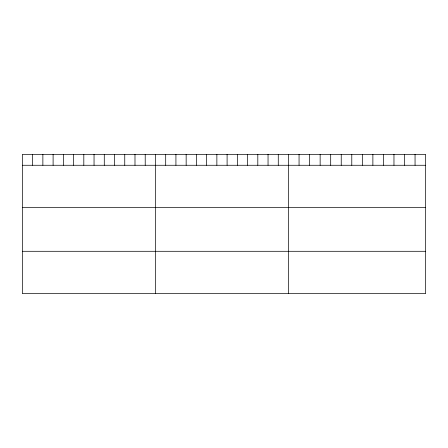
<?xml version="1.0" encoding="UTF-8"?>
<svg xmlns="http://www.w3.org/2000/svg" width="448" height="448" viewBox="0 0 448 448"><rect width="100%" height="100%" fill="white"/><g stroke="black" fill="none" stroke-linecap="round" stroke-linejoin="round"><path stroke-width="0.67" d="M425.6 165.267L425.6 293.664L22.4 293.664L22.4 154.336L425.6 154.336L425.6 165.267L22.4 165.267M22.4 207.637L425.6 207.637M22.4 251.294L425.6 251.294M415.055 154.336L415.055 165.267M404.51 154.336L404.51 165.267M393.966 154.336L393.966 165.267M383.421 154.336L383.421 165.267M372.876 154.336L372.876 165.267M362.331 154.336L362.331 165.267M351.781 154.336L351.781 165.267M341.236 154.336L341.236 165.267M330.691 154.336L330.691 165.267M320.146 154.336L320.146 165.267M309.602 154.336L309.602 165.267M299.057 154.336L299.057 165.267M288.512 154.336L288.512 293.664M278.275 154.336L278.275 165.267M268.044 154.336L268.044 165.267M257.807 154.336L257.807 165.267M247.57 154.336L247.57 165.267M237.339 154.336L237.339 165.267M227.102 154.336L227.102 165.267M216.866 154.336L216.866 165.267M206.629 154.336L206.629 165.267M196.398 154.336L196.398 165.267M186.161 154.336L186.161 165.267M175.924 154.336L175.924 165.267M165.693 154.336L165.693 165.267M155.456 154.336L155.456 293.664M145.219 154.336L145.219 165.267M134.988 154.336L134.988 165.267M124.751 154.336L124.751 165.267M114.514 154.336L114.514 165.267M104.283 154.336L104.283 165.267M94.046 154.336L94.046 165.267M83.81 154.336L83.81 165.267M73.573 154.336L73.573 165.267M63.342 154.336L63.342 165.267M53.105 154.336L53.105 165.267M42.868 154.336L42.868 165.267M32.637 154.336L32.637 165.267"/></g></svg>
